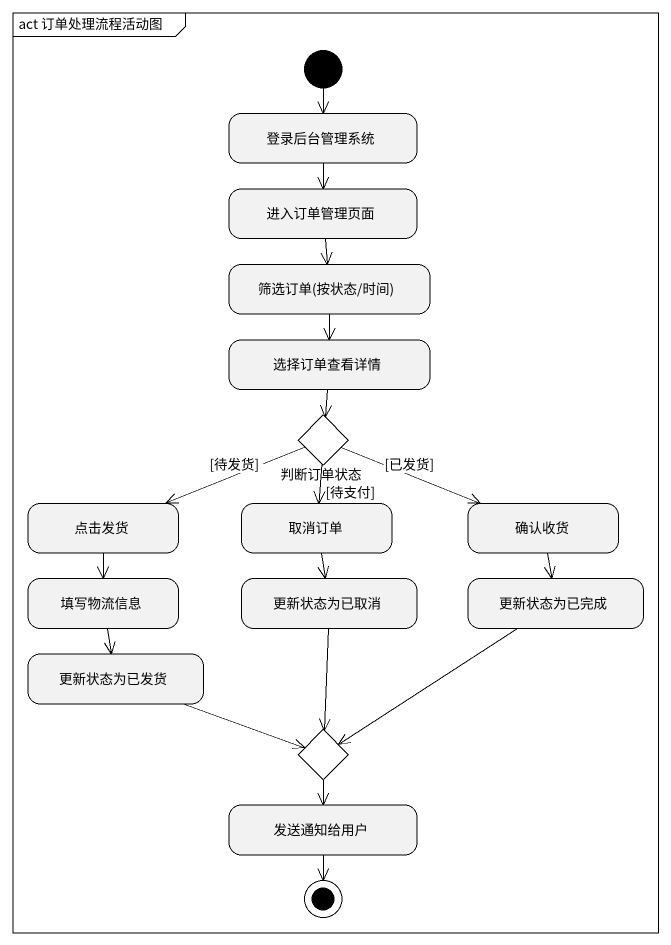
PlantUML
@startuml
mainframe act 订单处理流程活动图
hide empty description
state 登录后台管理系统
state 进入订单管理页面
state "筛选订单(按状态/时间)" as 筛选订单_按状态_时间
state 选择订单查看详情
state 判断订单状态 <<choice>>
state 点击发货
state 取消订单
state 确认收货
state 填写物流信息
state 更新状态为已取消
state 更新状态为已完成
state 更新状态为已发货
state choice1 <<choice>>
state 发送通知给用户
[*] --> 登录后台管理系统
登录后台管理系统 --> 进入订单管理页面
进入订单管理页面 --> 筛选订单_按状态_时间
筛选订单_按状态_时间 --> 选择订单查看详情
选择订单查看详情 --> 判断订单状态
判断订单状态 -left-> 点击发货 : [待发货]
判断订单状态 --> 取消订单 : [待支付]
判断订单状态 -right-> 确认收货 : [已发货]
点击发货 --> 填写物流信息
取消订单 --> 更新状态为已取消
确认收货 --> 更新状态为已完成
填写物流信息 --> 更新状态为已发货
更新状态为已取消 --> choice1
更新状态为已完成 --> choice1
更新状态为已发货 -right-> choice1
choice1 --> 发送通知给用户
发送通知给用户 --> [*]
@enduml
